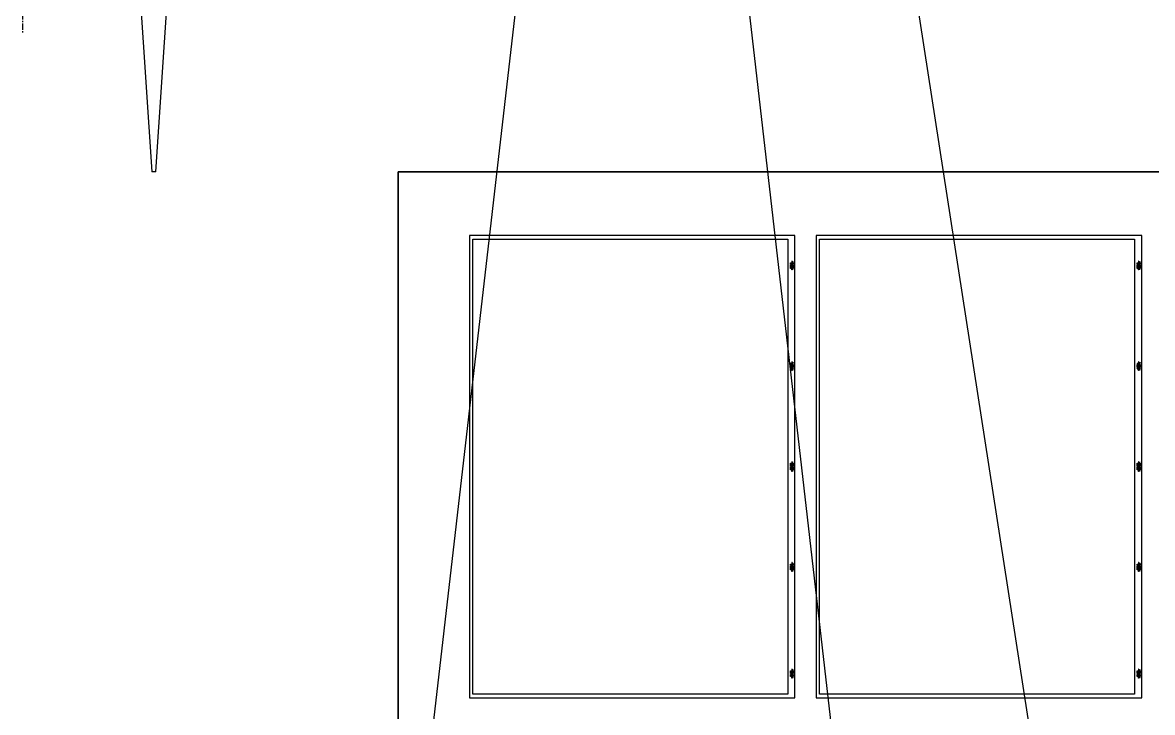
# Model space of a CAD drawing. Extents: x 500 to 100500, y -14500 to 21140.
# Drawn here: x 13401 to 13964, y -10432 to -10089 of the extents above; entities that cross this region are included whole.
import ezdxf

# ---------------------------------------------------------------- set-up
doc = ezdxf.new("R2010")
doc.units = 0
doc.linetypes.add('CENTER', pattern=[10.16, 6.35, -1.27, 1.27, -1.27])
doc.layers.get('0').update_dxf_attribs({"linetype": 'CONTINUOUS'})
doc.layers.add('Center', color=1, linetype='CENTER')

# ---------------------------------------------------------------- blocks, each defined once
blk = doc.blocks.new('KJGHGHTHT')
at = {"color": 2}
for p, q in [((-163886.42, -115552.83), (-163885.6, -115552.83)), ((-163886.42, -115552.97), (-163886.42, -115552.83)), ((-163886.42, -115552.97), (-163886.08, -115552.97)), ((-163885.94, -115552.97), (-163885.6, -115552.97)), ((-163882, -115552.83), (-163882.82, -115552.83)), ((-163882.48, -115552.97), (-163882.82, -115552.97)), ((-163882, -115552.97), (-163882.34, -115552.97)), ((-163882, -115552.97), (-163882, -115552.83))]:
    blk.add_line(p, q, dxfattribs=at)
for points in [[(-163886.08, -115552.97), (-163886.08, -115553.6), (-163885.94, -115553.6), (-163885.94, -115552.97)], [(-163882.34, -115552.97), (-163882.34, -115553.6), (-163882.48, -115553.6), (-163882.48, -115552.97)]]:
    blk.add_lwpolyline(points, dxfattribs=at)
for points in [[(-163885.6, -115552.2), (-163885.46, -115552.2), (-163885.46, -115553.6), (-163885.6, -115553.6)], [(-163885.36, -115552.2), (-163885.22, -115552.2), (-163885.22, -115553.6), (-163885.36, -115553.6)], [(-163885.12, -115552.2), (-163884.98, -115552.2), (-163884.98, -115553.6), (-163885.12, -115553.6)], [(-163884.88, -115552.2), (-163884.74, -115552.2), (-163884.74, -115553.6), (-163884.88, -115553.6)], [(-163884.64, -115552.2), (-163884.5, -115552.2), (-163884.5, -115553.6), (-163884.64, -115553.6)], [(-163884.4, -115552.2), (-163884.26, -115552.2), (-163884.26, -115553.6), (-163884.4, -115553.6)], [(-163884.16, -115552.2), (-163884.02, -115552.2), (-163884.02, -115553.6), (-163884.16, -115553.6)], [(-163883.92, -115552.2), (-163883.78, -115552.2), (-163883.78, -115553.6), (-163883.92, -115553.6)], [(-163883.68, -115552.2), (-163883.54, -115552.2), (-163883.54, -115553.6), (-163883.68, -115553.6)], [(-163883.44, -115552.2), (-163883.3, -115552.2), (-163883.3, -115553.6), (-163883.44, -115553.6)], [(-163883.2, -115552.2), (-163883.06, -115552.2), (-163883.06, -115553.6), (-163883.2, -115553.6)], [(-163882.96, -115552.2), (-163882.82, -115552.2), (-163882.82, -115553.6), (-163882.96, -115553.6)]]:
    blk.add_lwpolyline(points, close=True, dxfattribs=at)
blk = doc.blocks.new('KJGJRESHTHT')
at = {"color": 2}
for p, q in [((-163783.6, -115552.83), (-163782.78, -115552.83)), ((-163783.6, -115552.97), (-163783.6, -115552.83)), ((-163783.6, -115552.97), (-163783.26, -115552.97)), ((-163783.12, -115552.97), (-163782.78, -115552.97)), ((-163778.7, -115552.83), (-163779.52, -115552.83)), ((-163779.18, -115552.97), (-163779.52, -115552.97)), ((-163778.7, -115552.97), (-163779.04, -115552.97)), ((-163778.7, -115552.97), (-163778.7, -115552.83))]:
    blk.add_line(p, q, dxfattribs=at)
at = {"color": 3}
blk.add_lwpolyline([(-163896.33, -115554.4), (-163666.03, -115554.4), (-163666.03, -115392.42), (-163896.33, -115392.42)], close=True, dxfattribs=at)
at = {"color": 1}
blk.add_lwpolyline([(-163894.43, -115394.12), (-163667.93, -115394.12), (-163667.93, -115550.8), (-163894.43, -115550.8)], close=True, dxfattribs=at)
at = {"color": 2}
for points in [[(-163783.26, -115552.97), (-163783.26, -115553.6), (-163783.12, -115553.6), (-163783.12, -115552.97)], [(-163779.04, -115552.97), (-163779.04, -115553.6), (-163779.18, -115553.6), (-163779.18, -115552.97)]]:
    blk.add_lwpolyline(points, dxfattribs=at)
for points in [[(-163782.78, -115552.2), (-163782.64, -115552.2), (-163782.64, -115553.6), (-163782.78, -115553.6)], [(-163782.54, -115552.2), (-163782.4, -115552.2), (-163782.4, -115553.6), (-163782.54, -115553.6)], [(-163782.3, -115552.2), (-163782.16, -115552.2), (-163782.16, -115553.6), (-163782.3, -115553.6)], [(-163782.06, -115552.2), (-163781.92, -115552.2), (-163781.92, -115553.6), (-163782.06, -115553.6)], [(-163781.82, -115552.2), (-163781.68, -115552.2), (-163781.68, -115553.6), (-163781.82, -115553.6)], [(-163781.58, -115552.2), (-163781.44, -115552.2), (-163781.44, -115553.6), (-163781.58, -115553.6)], [(-163781.34, -115552.2), (-163781.2, -115552.2), (-163781.2, -115553.6), (-163781.34, -115553.6)], [(-163781.1, -115552.2), (-163780.96, -115552.2), (-163780.96, -115553.6), (-163781.1, -115553.6)], [(-163780.86, -115552.2), (-163780.72, -115552.2), (-163780.72, -115553.6), (-163780.86, -115553.6)], [(-163780.62, -115552.2), (-163780.48, -115552.2), (-163780.48, -115553.6), (-163780.62, -115553.6)], [(-163780.38, -115552.2), (-163780.24, -115552.2), (-163780.24, -115553.6), (-163780.38, -115553.6)], [(-163780.14, -115552.2), (-163780, -115552.2), (-163780, -115553.6), (-163780.14, -115553.6)], [(-163779.9, -115552.2), (-163779.76, -115552.2), (-163779.76, -115553.6), (-163779.9, -115553.6)], [(-163779.66, -115552.2), (-163779.52, -115552.2), (-163779.52, -115553.6), (-163779.66, -115553.6)]]:
    blk.add_lwpolyline(points, close=True, dxfattribs=at)
for p in [(0, 0), (53.06, 0), (153.06, 0), (203.15, 0)]:
    blk.add_blockref('KJGHGHTHT', p)
blk = doc.blocks.new('KJGJYJYJYJYYYJYJ')
at = {"color": 5}
for p, q in [((-163927.93, -115356.92), (-162427.93, -115356.92)), ((-162427.93, -115356.92), (-162427.93, -116281.92))]:
    blk.add_line(p, q, dxfattribs=at)
for p in [(1206.5, 0), (1206.5, -172.58)]:
    blk.add_blockref('KJGJRESHTHT', p)
blk = doc.blocks.new('KJGSJYYJYYJ')
at = {"color": 1, "elevation": 45.85}
blk.add_lwpolyline([(-200572.02, -217465.04), (-200572.02, -218965.04), (-199647.02, -218965.04), (-199647.02, -217465.04)], close=True, dxfattribs=at)
at = {"rotation": 90.00000000000001}
blk.add_blockref('KJGJYJYJYJYYYJYJ', (-315928.94, -55037.1, 45.85), dxfattribs=at)
blk = doc.blocks.new('KJ특성')
at = {"layer": 'Center', "ltscale": 0.5}
blk.add_line((10865.8, -70781.64, -10.47), (10865.8, -71350.14, -10.47), dxfattribs=at)
blk = doc.blocks.new('KJVision R')
at = {"color": 2, "linetype": 'Continuous', "lineweight": 25}
for p, q in [((10108.29, -71090.14, 54.87), (9957.9, -72398.13, 54.87)), ((10317.9, -72398.13, 54.87), (10167.5, -71090.14, 54.87)), ((10434.9, -72338.14, 54.87), (10241.85, -71090.14, 54.87)), ((9891.4, -71306.44, 54.87), (9898.9, -71419.44, 54.87)), ((9900.9, -71419.44, 54.87), (9907.8, -71315.36, 54.87)), ((9900.9, -71419.44, 54.87), (9898.9, -71419.44, 54.87))]:
    blk.add_line(p, q, dxfattribs=at)
at = {"layer": 'Center'}
blk.add_blockref('KJ특성', (-1031.25, 0), dxfattribs=at)

msp = doc.modelspace()

# ---------------------------------------------------------------- block references
msp.add_blockref('KJGSJYYJYYJ', (214160.24, 207301.71, -185.38))
at = {"layer": 'Center'}
msp.add_blockref('KJVision R', (3566.82, 61256.11, -194.4), dxfattribs=at)

doc.saveas('drawing.dxf')
